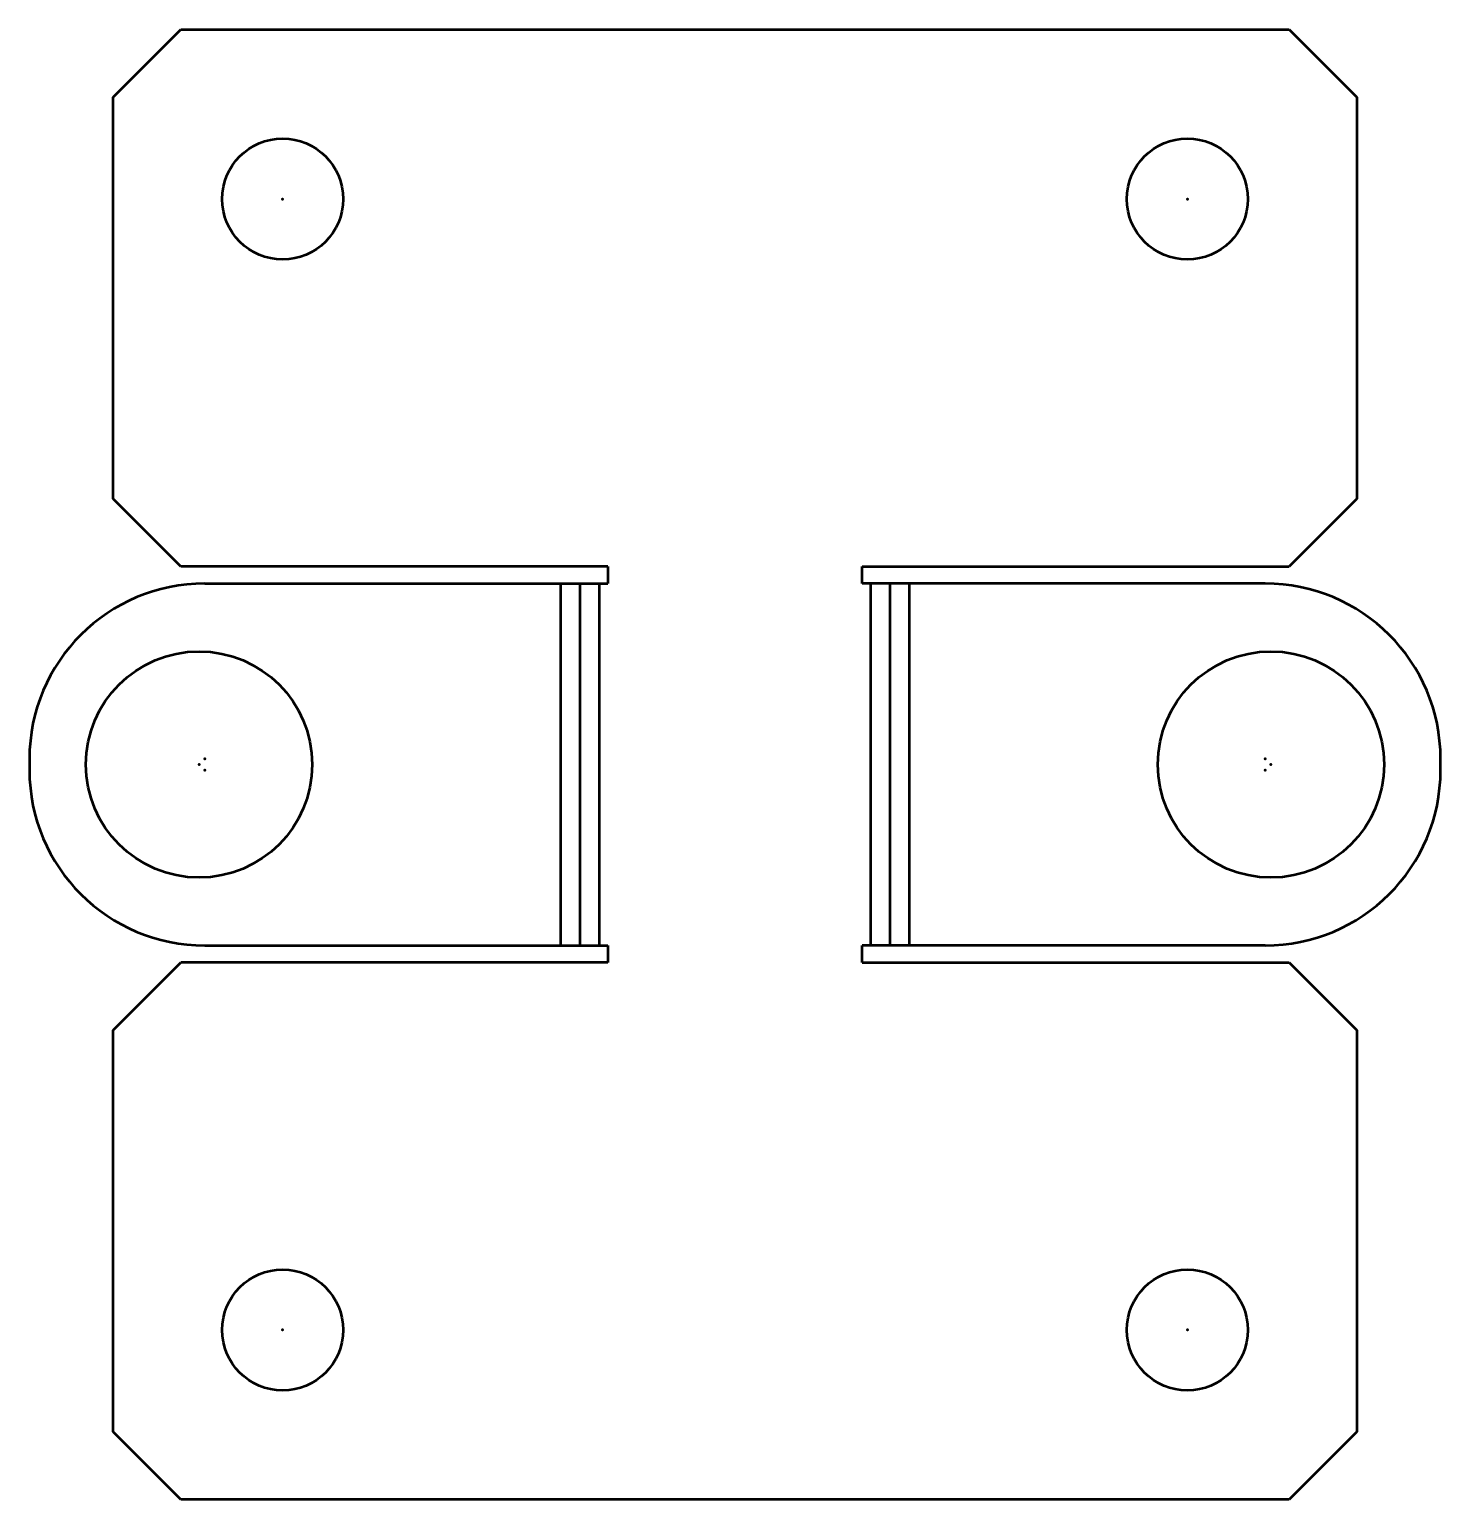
# Model space of a CAD drawing. Header units: millimetres. Extents: x -50 to 74, y -81 to 49.
import ezdxf

# ---------------------------------------------------------------- set-up
doc = ezdxf.new("R2010")
doc.units = ezdxf.units.MM
for name, color, linetype, lineweight in [('IV_ARC_CENTERS', 7, 'Continuous', 50), ('IV_BEND', 7, 'Continuous', 50), ('IV_INTERIOR_PROFILES', 7, 'Continuous', 50), ('IV_OUTER_PROFILE', 7, 'Continuous', 50), ('IV_TANGENT', 7, 'Continuous', 50)]:
    doc.layers.add(name, color=color, linetype=linetype, lineweight=lineweight)

msp = doc.modelspace()

# ---------------------------------------------------------------- linework, layer by layer
at = {"layer": 'IV_ARC_CENTERS'}
for p in [(-28, 34), (52, 34), (-34.89, -15.5), (58.89, -15.5), (-35.39, -16), (-34.89, -16.5), (58.89, -16.5), (59.39, -16), (-28, -66), (52, -66)]:
    msp.add_point(p, dxfattribs=at)
at = {"layer": 'IV_BEND'}
for p, q in [((-1.7, -32), (-1.7, 0)), ((25.7, 0), (25.7, -32))]:
    msp.add_line(p, q, dxfattribs=at)
at = {"layer": 'IV_INTERIOR_PROFILES'}
for centre, radius in [((-28, 34), 5.35), ((52, 34), 5.35), ((-35.39, -16), 10), ((59.39, -16), 10), ((-28, -66), 5.35), ((52, -66), 5.35)]:
    msp.add_circle(centre, radius, dxfattribs=at)
at = {"layer": 'IV_OUTER_PROFILE'}
for p, q in [((-43, 43), (-37, 49)), ((-37, 49), (61, 49)), ((61, 49), (67, 43)), ((-43, 7.5), (-43, 43)), ((67, 43), (67, 7.5)), ((-37, 1.5), (-43, 7.5)), ((67, 7.5), (61, 1.5)), ((0.75, 1.5), (-37, 1.5)), ((0.75, 1.5), (0.75, 0)), ((23.25, 0), (23.25, 1.5)), ((23.25, 1.5), (61, 1.5)), ((-34.89, 0), (0.75, 0)), ((58.89, 0), (23.25, 0)), ((-50.39, -15.5), (-50.39, -16.5)), ((74.39, -16.5), (74.39, -15.5)), ((-34.89, -32), (0.75, -32)), ((0.75, -32), (0.75, -33.5)), ((23.25, -33.5), (23.25, -32)), ((58.89, -32), (23.25, -32)), ((-43, -39.5), (-37, -33.5)), ((0.75, -33.5), (-37, -33.5)), ((23.25, -33.5), (61, -33.5)), ((61, -33.5), (67, -39.5)), ((-43, -75), (-43, -39.5)), ((67, -39.5), (67, -75)), ((-37, -81), (-43, -75)), ((67, -75), (61, -81)), ((61, -81), (-37, -81))]:
    msp.add_line(p, q, dxfattribs=at)
for centre, start, end in [((-34.89, -15.5), 90, 180), ((58.89, -15.5), 0, 90), ((-34.89, -16.5), 180, 270), ((58.89, -16.5), 270, 0)]:
    msp.add_arc(centre, 15.5, start, end, dxfattribs=at)
at = {"layer": 'IV_TANGENT'}
for p, q in [((-3.39, -32), (-3.39, 0)), ((0, 0), (0, -32)), ((24, -32), (24, 0)), ((27.39, 0), (27.39, -32))]:
    msp.add_line(p, q, dxfattribs=at)

doc.saveas('drawing.dxf')
